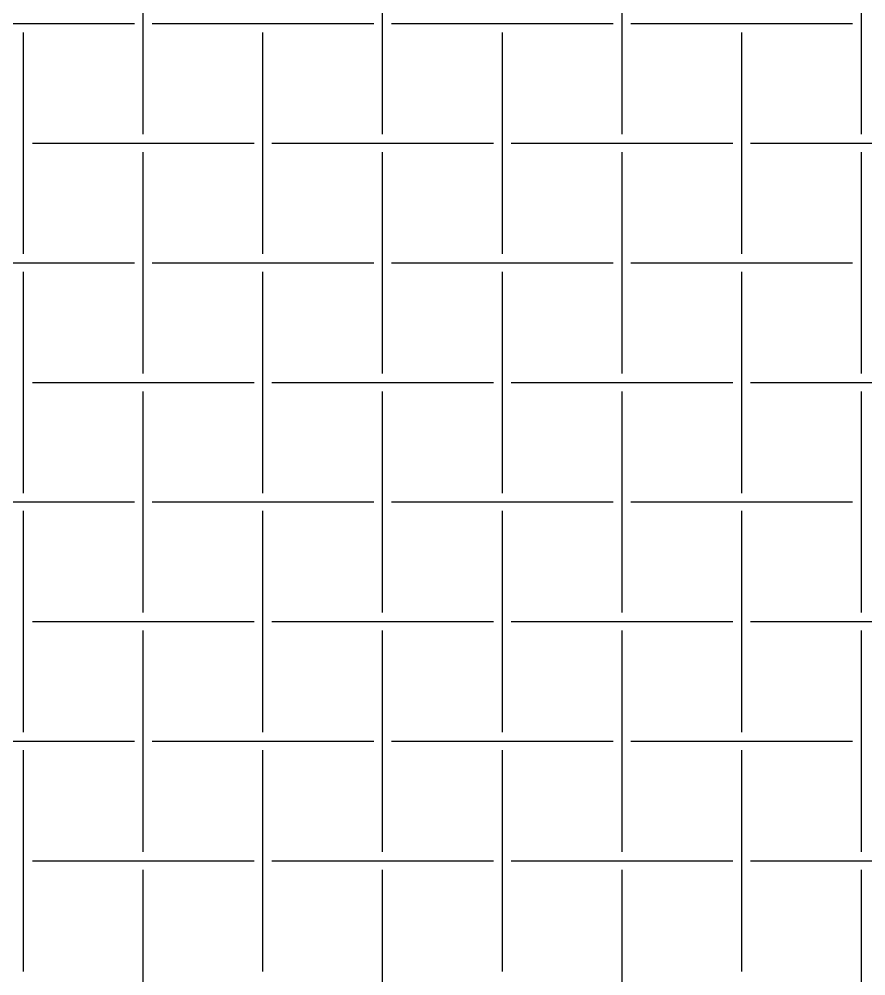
# Model space of a CAD drawing. Header units: metres. Extents: x 0 to 300, y -20 to 320.
# Drawn here: x 149.6 to 220.4, y 60.4 to 140.4 of the extents above; entities that cross this region are included whole.
import ezdxf

# ---------------------------------------------------------------- set-up
doc = ezdxf.new("R2010")
doc.units = ezdxf.units.M

msp = doc.modelspace()

# ---------------------------------------------------------------- linework, layer by layer
for p, q in [((160, 130.75), (160, 149.25)), ((180, 130.75), (180, 149.25)), ((200, 130.75), (200, 149.25)), ((220, 130.75), (220, 149.25)), ((140.75, 140), (159.25, 140)), ((160.75, 140), (179.25, 140)), ((180.75, 140), (199.25, 140)), ((200.75, 140), (219.25, 140)), ((150, 120.75), (150, 139.25)), ((170, 120.75), (170, 139.25)), ((190, 120.75), (190, 139.25)), ((210, 120.75), (210, 139.25)), ((150.75, 130), (169.25, 130)), ((170.75, 130), (189.25, 130)), ((190.75, 130), (209.25, 130)), ((210.75, 130), (229.25, 130)), ((160, 110.75), (160, 129.25)), ((180, 110.75), (180, 129.25)), ((200, 110.75), (200, 129.25)), ((220, 110.75), (220, 129.25)), ((140.75, 120), (159.25, 120)), ((160.75, 120), (179.25, 120)), ((180.75, 120), (199.25, 120)), ((200.75, 120), (219.25, 120)), ((150, 100.75), (150, 119.25)), ((170, 100.75), (170, 119.25)), ((190, 100.75), (190, 119.25)), ((210, 100.75), (210, 119.25)), ((150.75, 110), (169.25, 110)), ((170.75, 110), (189.25, 110)), ((190.75, 110), (209.25, 110)), ((210.75, 110), (229.25, 110)), ((160, 90.75), (160, 109.25)), ((180, 90.75), (180, 109.25)), ((200, 90.75), (200, 109.25)), ((220, 90.75), (220, 109.25)), ((140.75, 100), (159.25, 100)), ((160.75, 100), (179.25, 100)), ((180.75, 100), (199.25, 100)), ((200.75, 100), (219.25, 100)), ((150, 80.75), (150, 99.25)), ((170, 80.75), (170, 99.25)), ((190, 80.75), (190, 99.25)), ((210, 80.75), (210, 99.25)), ((150.75, 90), (169.25, 90)), ((170.75, 90), (189.25, 90)), ((190.75, 90), (209.25, 90)), ((210.75, 90), (229.25, 90)), ((160, 70.75), (160, 89.25)), ((180, 70.75), (180, 89.25)), ((200, 70.75), (200, 89.25)), ((220, 70.75), (220, 89.25)), ((140.75, 80), (159.25, 80)), ((160.75, 80), (179.25, 80)), ((180.75, 80), (199.25, 80)), ((200.75, 80), (219.25, 80)), ((150, 60.75), (150, 79.25)), ((170, 60.75), (170, 79.25)), ((190, 60.75), (190, 79.25)), ((210, 60.75), (210, 79.25)), ((150.75, 70), (169.25, 70)), ((170.75, 70), (189.25, 70)), ((190.75, 70), (209.25, 70)), ((210.75, 70), (229.25, 70)), ((160, 50.75), (160, 69.25)), ((180, 50.75), (180, 69.25)), ((200, 50.75), (200, 69.25)), ((220, 50.75), (220, 69.25))]:
    msp.add_line(p, q)

doc.saveas('drawing.dxf')
